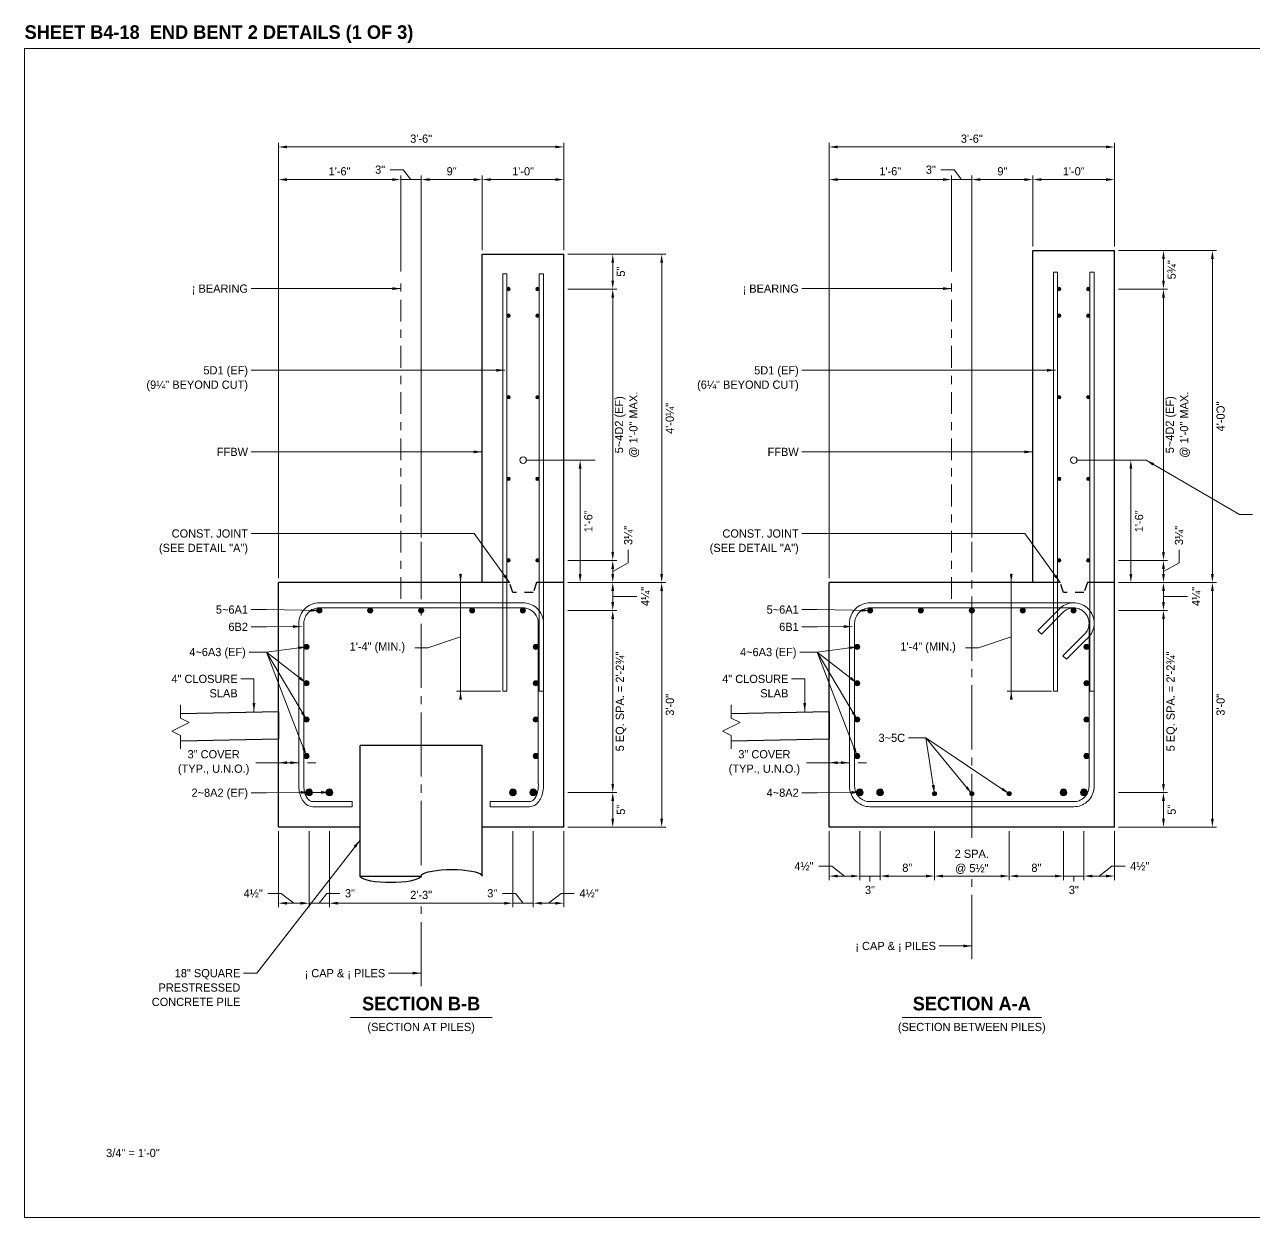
# Model space of a CAD drawing. Extents: x -1 to 861, y -26 to 2.
# Drawn here: x 719 to 734.08, y -13.33 to 1.29 of the extents above; entities that cross this region are included whole.
import ezdxf
from ezdxf.enums import TextEntityAlignment as Align

# ---------------------------------------------------------------- set-up
doc = ezdxf.new("R2010")
doc.units = 21
doc.header["$MEASUREMENT"] = 0
for name, pattern in [('DGN2', [0.12, 0.08, -0.04]), ('DGN4', [0.336, 0.2, -0.053, 0.03, -0.053]), ('DGN7', [0.726, 0.59, -0.053, 0.03, -0.053])]:
    doc.linetypes.add(name, pattern=pattern)
for name, color, linetype, lineweight in [('Border', 7, 'Continuous', 15), ('CL_Major', 1, 'DGN7', 9), ('CL_Minor', 7, 'DGN4', 9), ('Dimension', 7, 'Continuous', 9), ('Leader', 7, 'Continuous', 9), ('PileConc', 3, 'Continuous', 30), ('Rebar', 2, 'Continuous', 15), ('Rebar2', 2, 'Continuous', 15), ('SubStrConc', 3, 'Continuous', 30), ('SubStrConc2', 3, 'Continuous', 30), ('SubStrConc_h', 3, 'DGN2', 30), ('Symbols', 7, 'Continuous', 15), ('TextStructures', 7, 'Continuous', 9)]:
    doc.layers.add(name, color=color, linetype=linetype, lineweight=lineweight)
doc.styles.add('FDOT Bold (Large)', font='FDOTBold.ttf')
doc.styles.add('FDOT Structures', font='FDOT.ttf')
doc.styles.add('FDOT Structures Annotation', font='FDOT.ttf')

msp = doc.modelspace()

# ---------------------------------------------------------------- hatches: boundary and pattern name
at = {"layer": 'Rebar'}
h = msp.add_hatch(color=256, dxfattribs=at)
h.dxf.hatch_style = 1
edge = h.paths.add_edge_path()
edge.add_arc((724.937, -1.95), 0.0208, 0, 360)
h = msp.add_hatch(color=256, dxfattribs=at)
h.dxf.hatch_style = 1
edge = h.paths.add_edge_path()
edge.add_arc((725.291, -1.95), 0.0208, 0, 360)
h = msp.add_hatch(color=256, dxfattribs=at)
h.dxf.hatch_style = 1
edge = h.paths.add_edge_path()
edge.add_arc((731.691, -1.95), 0.0208, 0, 360)
h = msp.add_hatch(color=256, dxfattribs=at)
h.dxf.hatch_style = 1
edge = h.paths.add_edge_path()
edge.add_arc((732.046, -1.95), 0.0208, 0, 360)
h = msp.add_hatch(color=256, dxfattribs=at)
h.dxf.hatch_style = 1
edge = h.paths.add_edge_path()
edge.add_arc((724.937, -2.277), 0.0208, 0, 360)
h = msp.add_hatch(color=256, dxfattribs=at)
h.dxf.hatch_style = 1
edge = h.paths.add_edge_path()
edge.add_arc((725.291, -2.277), 0.0208, 0, 360)
h = msp.add_hatch(color=256, dxfattribs=at)
h.dxf.hatch_style = 1
edge = h.paths.add_edge_path()
edge.add_arc((731.691, -2.277), 0.0208, 0, 360)
h = msp.add_hatch(color=256, dxfattribs=at)
h.dxf.hatch_style = 1
edge = h.paths.add_edge_path()
edge.add_arc((732.046, -2.277), 0.0208, 0, 360)
h = msp.add_hatch(color=256, dxfattribs=at)
h.dxf.hatch_style = 1
edge = h.paths.add_edge_path()
edge.add_arc((724.937, -3.277), 0.0208, 0, 360)
h = msp.add_hatch(color=256, dxfattribs=at)
h.dxf.hatch_style = 1
edge = h.paths.add_edge_path()
edge.add_arc((725.291, -3.277), 0.0208, 0, 360)
h = msp.add_hatch(color=256, dxfattribs=at)
h.dxf.hatch_style = 1
edge = h.paths.add_edge_path()
edge.add_arc((731.691, -3.277), 0.0208, 0, 360)
h = msp.add_hatch(color=256, dxfattribs=at)
h.dxf.hatch_style = 1
edge = h.paths.add_edge_path()
edge.add_arc((732.046, -3.277), 0.0208, 0, 360)
h = msp.add_hatch(color=256, dxfattribs=at)
h.dxf.hatch_style = 1
edge = h.paths.add_edge_path()
edge.add_arc((724.937, -4.277), 0.0208, 0, 360)
h = msp.add_hatch(color=256, dxfattribs=at)
h.dxf.hatch_style = 1
edge = h.paths.add_edge_path()
edge.add_arc((725.291, -4.277), 0.0208, 0, 360)
h = msp.add_hatch(color=256, dxfattribs=at)
h.dxf.hatch_style = 1
edge = h.paths.add_edge_path()
edge.add_arc((731.691, -4.277), 0.0208, 0, 360)
h = msp.add_hatch(color=256, dxfattribs=at)
h.dxf.hatch_style = 1
edge = h.paths.add_edge_path()
edge.add_arc((732.046, -4.277), 0.0208, 0, 360)
h = msp.add_hatch(color=256, dxfattribs=at)
h.dxf.hatch_style = 1
edge = h.paths.add_edge_path()
edge.add_arc((724.937, -5.277), 0.0208, 0, 360)
h = msp.add_hatch(color=256, dxfattribs=at)
h.dxf.hatch_style = 1
edge = h.paths.add_edge_path()
edge.add_arc((725.291, -5.277), 0.0208, 0, 360)
h = msp.add_hatch(color=256, dxfattribs=at)
h.dxf.hatch_style = 1
edge = h.paths.add_edge_path()
edge.add_arc((731.691, -5.277), 0.0208, 0, 360)
h = msp.add_hatch(color=256, dxfattribs=at)
h.dxf.hatch_style = 1
edge = h.paths.add_edge_path()
edge.add_arc((732.046, -5.277), 0.0208, 0, 360)
h = msp.add_hatch(color=256, dxfattribs=at)
h.dxf.hatch_style = 1
edge = h.paths.add_edge_path()
edge.add_arc((722.615, -5.892), 0.0312, 0, 360)
h = msp.add_hatch(color=256, dxfattribs=at)
h.dxf.hatch_style = 1
edge = h.paths.add_edge_path()
edge.add_arc((723.239, -5.892), 0.0312, 0, 360)
h = msp.add_hatch(color=256, dxfattribs=at)
h.dxf.hatch_style = 1
edge = h.paths.add_edge_path()
edge.add_arc((723.864, -5.892), 0.0312, 0, 360)
h = msp.add_hatch(color=256, dxfattribs=at)
h.dxf.hatch_style = 1
edge = h.paths.add_edge_path()
edge.add_arc((724.488, -5.892), 0.0312, 0, 360)
h = msp.add_hatch(color=256, dxfattribs=at)
h.dxf.hatch_style = 1
edge = h.paths.add_edge_path()
edge.add_arc((725.113, -5.892), 0.0312, 0, 360)
h = msp.add_hatch(color=256, dxfattribs=at)
h.dxf.hatch_style = 1
edge = h.paths.add_edge_path()
edge.add_arc((729.37, -5.892), 0.0312, 0, 360)
h = msp.add_hatch(color=256, dxfattribs=at)
h.dxf.hatch_style = 1
edge = h.paths.add_edge_path()
edge.add_arc((729.994, -5.892), 0.0312, 0, 360)
h = msp.add_hatch(color=256, dxfattribs=at)
h.dxf.hatch_style = 1
edge = h.paths.add_edge_path()
edge.add_arc((730.618, -5.892), 0.0312, 0, 360)
h = msp.add_hatch(color=256, dxfattribs=at)
h.dxf.hatch_style = 1
edge = h.paths.add_edge_path()
edge.add_arc((731.243, -5.892), 0.0312, 0, 360)
h = msp.add_hatch(color=256, dxfattribs=at)
h.dxf.hatch_style = 1
edge = h.paths.add_edge_path()
edge.add_arc((731.867, -5.892), 0.0312, 0, 360)
h = msp.add_hatch(color=256, dxfattribs=at)
h.dxf.hatch_style = 1
edge = h.paths.add_edge_path()
edge.add_arc((722.458, -6.338), 0.0312, 0, 360)
h = msp.add_hatch(color=256, dxfattribs=at)
h.dxf.hatch_style = 1
edge = h.paths.add_edge_path()
edge.add_arc((725.269, -6.338), 0.0312, 0, 360)
h = msp.add_hatch(color=256, dxfattribs=at)
h.dxf.hatch_style = 1
edge = h.paths.add_edge_path()
edge.add_arc((729.213, -6.338), 0.0312, 0, 360)
h = msp.add_hatch(color=256, dxfattribs=at)
h.dxf.hatch_style = 1
edge = h.paths.add_edge_path()
edge.add_arc((732.024, -6.338), 0.0312, 0, 360)
h = msp.add_hatch(color=256, dxfattribs=at)
h.dxf.hatch_style = 1
edge = h.paths.add_edge_path()
edge.add_arc((722.458, -6.784), 0.0312, 0, 360)
h = msp.add_hatch(color=256, dxfattribs=at)
h.dxf.hatch_style = 1
edge = h.paths.add_edge_path()
edge.add_arc((725.269, -6.784), 0.0312, 0, 360)
h = msp.add_hatch(color=256, dxfattribs=at)
h.dxf.hatch_style = 1
edge = h.paths.add_edge_path()
edge.add_arc((729.213, -6.784), 0.0312, 0, 360)
h = msp.add_hatch(color=256, dxfattribs=at)
h.dxf.hatch_style = 1
edge = h.paths.add_edge_path()
edge.add_arc((732.024, -6.784), 0.0312, 0, 360)
h = msp.add_hatch(color=256, dxfattribs=at)
h.dxf.hatch_style = 1
edge = h.paths.add_edge_path()
edge.add_arc((722.458, -7.23), 0.0312, 0, 360)
h = msp.add_hatch(color=256, dxfattribs=at)
h.dxf.hatch_style = 1
edge = h.paths.add_edge_path()
edge.add_arc((725.269, -7.23), 0.0312, 0, 360)
h = msp.add_hatch(color=256, dxfattribs=at)
h.dxf.hatch_style = 1
edge = h.paths.add_edge_path()
edge.add_arc((729.213, -7.23), 0.0312, 0, 360)
h = msp.add_hatch(color=256, dxfattribs=at)
h.dxf.hatch_style = 1
edge = h.paths.add_edge_path()
edge.add_arc((732.024, -7.23), 0.0312, 0, 360)
h = msp.add_hatch(color=256, dxfattribs=at)
h.dxf.hatch_style = 1
edge = h.paths.add_edge_path()
edge.add_arc((722.458, -7.676), 0.0312, 0, 360)
h = msp.add_hatch(color=256, dxfattribs=at)
h.dxf.hatch_style = 1
edge = h.paths.add_edge_path()
edge.add_arc((725.269, -7.676), 0.0312, 0, 360)
h = msp.add_hatch(color=256, dxfattribs=at)
h.dxf.hatch_style = 1
edge = h.paths.add_edge_path()
edge.add_arc((729.213, -7.676), 0.0312, 0, 360)
h = msp.add_hatch(color=256, dxfattribs=at)
h.dxf.hatch_style = 1
edge = h.paths.add_edge_path()
edge.add_arc((732.024, -7.676), 0.0312, 0, 360)
h = msp.add_hatch(color=256, dxfattribs=at)
h.dxf.hatch_style = 1
edge = h.paths.add_edge_path()
edge.add_arc((722.489, -8.122), 0.0417, 0, 360)
h = msp.add_hatch(color=256, dxfattribs=at)
h.dxf.hatch_style = 1
edge = h.paths.add_edge_path()
edge.add_arc((722.739, -8.122), 0.0417, 0, 360)
h = msp.add_hatch(color=256, dxfattribs=at)
h.dxf.hatch_style = 1
edge = h.paths.add_edge_path()
edge.add_arc((724.989, -8.122), 0.0417, 0, 360)
h = msp.add_hatch(color=256, dxfattribs=at)
h.dxf.hatch_style = 1
edge = h.paths.add_edge_path()
edge.add_arc((725.239, -8.122), 0.0417, 0, 360)
h = msp.add_hatch(color=256, dxfattribs=at)
h.dxf.hatch_style = 1
edge = h.paths.add_edge_path()
edge.add_arc((729.243, -8.122), 0.0417, 0, 360)
h = msp.add_hatch(color=256, dxfattribs=at)
h.dxf.hatch_style = 1
edge = h.paths.add_edge_path()
edge.add_arc((729.493, -8.122), 0.0417, 0, 360)
h = msp.add_hatch(color=256, dxfattribs=at)
h.dxf.hatch_style = 1
edge = h.paths.add_edge_path()
edge.add_arc((730.16, -8.138), 0.026, 0, 360)
h = msp.add_hatch(color=256, dxfattribs=at)
h.dxf.hatch_style = 1
edge = h.paths.add_edge_path()
edge.add_arc((730.618, -8.138), 0.026, 0, 360)
h = msp.add_hatch(color=256, dxfattribs=at)
h.dxf.hatch_style = 1
edge = h.paths.add_edge_path()
edge.add_arc((731.077, -8.138), 0.026, 0, 360)
h = msp.add_hatch(color=256, dxfattribs=at)
h.dxf.hatch_style = 1
edge = h.paths.add_edge_path()
edge.add_arc((731.743, -8.122), 0.0417, 0, 360)
h = msp.add_hatch(color=256, dxfattribs=at)
h.dxf.hatch_style = 1
edge = h.paths.add_edge_path()
edge.add_arc((731.993, -8.122), 0.0417, 0, 360)

# ---------------------------------------------------------------- linework, layer by layer
at = {"layer": 'CL_Major', "ltscale": 1.333333}
for p, q in [((723.864, -9.014), (723.864, -5.048)), ((730.618, -8.681), (730.618, -5.048)), ((730.618, -10.165), (730.618, -9.188)), ((723.864, -10.499), (723.864, -9.521))]:
    msp.add_line(p, q, dxfattribs=at)
at = {"layer": 'CL_Minor', "ltscale": 1.333333}
for p, q in [((723.613, -5.748), (723.613, -1.785)), ((730.368, -5.748), (730.368, -1.785))]:
    msp.add_line(p, q, dxfattribs=at)
at = {"layer": 'Dimension'}
for p, q in [((722.113, -5.497), (722.113, -0.157)), ((722.218, -0.208), (725.51, -0.208)), ((725.614, -1.473), (725.614, -0.157)), ((728.868, -5.497), (728.868, -0.157)), ((728.972, -0.208), (732.265, -0.208)), ((732.369, -1.428), (732.369, -0.157)), ((722.113, -5.497), (722.113, -0.557)), ((723.613, -1.735), (723.613, -0.557)), ((723.613, -1.735), (723.613, -0.557)), ((723.864, -4.997), (723.864, -0.557)), ((723.864, -4.997), (723.864, -0.557)), ((724.613, -1.473), (724.613, -0.557)), ((724.613, -1.473), (724.613, -0.557)), ((725.614, -1.473), (725.614, -0.557)), ((728.868, -5.497), (728.868, -0.557)), ((730.368, -1.735), (730.368, -0.557)), ((730.368, -1.735), (730.368, -0.557)), ((730.618, -4.997), (730.618, -0.557)), ((730.618, -4.997), (730.618, -0.557)), ((731.368, -1.428), (731.368, -0.557)), ((731.368, -1.428), (731.368, -0.557)), ((732.369, -1.428), (732.369, -0.557)), ((723.613, -0.608), (723.864, -0.608)), ((723.968, -0.608), (724.072, -0.608)), ((723.968, -0.608), (724.509, -0.608)), ((724.718, -0.608), (725.51, -0.608)), ((730.368, -0.608), (730.618, -0.608)), ((730.723, -0.608), (730.827, -0.608)), ((730.723, -0.608), (731.264, -0.608)), ((731.472, -0.608), (732.265, -0.608)), ((732.419, -1.479), (733.019, -1.479)), ((732.419, -1.479), (733.619, -1.479)), ((725.664, -1.524), (726.264, -1.524)), ((725.664, -1.524), (726.864, -1.524)), ((726.214, -1.846), (726.214, -1.628)), ((726.814, -5.444), (726.814, -1.628)), ((732.969, -1.846), (732.969, -1.583)), ((733.569, -5.444), (733.569, -1.583)), ((725.664, -1.95), (726.264, -1.95)), ((725.664, -1.95), (726.264, -1.95)), ((732.419, -1.95), (733.019, -1.95)), ((732.419, -1.95), (733.019, -1.95)), ((725.814, -5.444), (725.814, -4.152)), ((732.569, -5.444), (732.569, -4.152)), ((725.664, -5.277), (726.264, -5.277)), ((725.664, -5.277), (726.264, -5.277)), ((732.419, -5.277), (733.019, -5.277)), ((732.419, -5.277), (733.019, -5.277)), ((726.214, -5.444), (726.214, -5.381)), ((732.969, -5.444), (732.969, -5.381)), ((724.347, -5.444), (724.347, -6.985)), ((725.664, -5.548), (725.864, -5.548)), ((725.664, -5.548), (726.264, -5.548)), ((725.664, -5.548), (726.264, -5.548)), ((731.102, -5.444), (731.102, -6.985)), ((732.419, -5.548), (732.619, -5.548)), ((732.419, -5.548), (733.019, -5.548)), ((732.419, -5.548), (733.019, -5.548)), ((726.214, -5.788), (726.214, -5.652)), ((726.814, -8.444), (726.814, -5.652)), ((732.969, -5.788), (732.969, -5.652)), ((733.569, -8.444), (733.569, -5.652)), ((725.664, -5.892), (726.264, -5.892)), ((725.664, -5.892), (726.264, -5.892)), ((726.214, -8.018), (726.214, -5.996)), ((732.419, -5.892), (733.019, -5.892)), ((732.419, -5.892), (733.019, -5.892)), ((732.969, -8.018), (732.969, -5.996)), ((724.839, -6.881), (724.296, -6.881)), ((731.594, -6.881), (731.051, -6.881)), ((722.009, -7.758), (721.905, -7.758)), ((722.364, -7.758), (722.113, -7.758)), ((722.468, -7.758), (722.572, -7.758)), ((728.764, -7.758), (728.66, -7.758)), ((729.118, -7.758), (728.868, -7.758)), ((729.223, -7.758), (729.327, -7.758)), ((725.664, -8.122), (726.264, -8.122)), ((725.664, -8.122), (726.264, -8.122)), ((732.419, -8.122), (733.019, -8.122)), ((732.419, -8.122), (733.019, -8.122)), ((726.214, -8.444), (726.214, -8.226)), ((732.969, -8.444), (732.969, -8.226)), ((725.664, -8.548), (726.264, -8.548)), ((725.664, -8.548), (726.864, -8.548)), ((732.419, -8.548), (733.019, -8.548)), ((732.419, -8.548), (733.619, -8.548)), ((722.113, -8.598), (722.113, -9.531)), ((722.489, -8.598), (722.489, -9.531)), ((722.489, -8.598), (722.489, -9.531)), ((722.739, -8.598), (722.739, -9.531)), ((722.739, -8.598), (722.739, -9.531)), ((724.989, -8.598), (724.989, -9.531)), ((724.989, -8.598), (724.989, -9.531)), ((725.239, -8.598), (725.239, -9.531)), ((725.239, -8.598), (725.239, -9.531)), ((725.614, -8.598), (725.614, -9.531)), ((728.868, -8.598), (728.868, -9.198)), ((730.16, -8.598), (730.16, -9.198)), ((730.16, -8.598), (730.16, -9.198)), ((731.077, -8.598), (731.077, -9.198)), ((731.077, -8.598), (731.077, -9.198)), ((732.369, -8.598), (732.369, -9.198)), ((728.972, -9.148), (729.139, -9.148)), ((729.139, -9.148), (729.035, -9.148)), ((729.244, -9.148), (729.494, -9.148)), ((729.598, -9.148), (729.702, -9.148)), ((729.598, -9.148), (730.056, -9.148)), ((731.181, -9.148), (731.639, -9.148)), ((731.744, -9.148), (731.994, -9.148)), ((732.098, -9.148), (732.202, -9.148)), ((732.098, -9.148), (732.265, -9.148)), ((722.218, -9.481), (722.384, -9.481)), ((722.384, -9.481), (722.28, -9.481)), ((722.489, -9.481), (722.739, -9.481)), ((724.989, -9.481), (725.239, -9.481)), ((725.343, -9.481), (725.447, -9.481)), ((725.343, -9.481), (725.51, -9.481))]:
    msp.add_line(p, q, dxfattribs=at)
for points in [[(723.786, -6.348), (723.946, -6.348), (724.347, -6.214)], [(730.541, -6.348), (730.701, -6.348), (731.102, -6.214)]]:
    msp.add_lwpolyline(points, dxfattribs=at)
for points in [[(722.218, -0.225), (722.113, -0.208), (722.218, -0.191)], [(725.51, -0.191), (725.614, -0.208), (725.51, -0.225)], [(728.972, -0.225), (728.868, -0.208), (728.972, -0.191)], [(732.265, -0.191), (732.369, -0.208), (732.265, -0.225)], [(722.218, -0.625), (722.113, -0.608), (722.218, -0.591)], [(723.509, -0.591), (723.613, -0.608), (723.509, -0.625)], [(723.509, -0.591), (723.613, -0.608), (723.509, -0.625)], [(723.968, -0.625), (723.864, -0.608), (723.968, -0.591)], [(723.968, -0.625), (723.864, -0.608), (723.968, -0.591)], [(724.509, -0.591), (724.613, -0.608), (724.509, -0.625)], [(724.718, -0.625), (724.613, -0.608), (724.718, -0.591)], [(725.51, -0.591), (725.614, -0.608), (725.51, -0.625)], [(728.972, -0.625), (728.868, -0.608), (728.972, -0.591)], [(730.264, -0.591), (730.368, -0.608), (730.264, -0.625)], [(730.264, -0.591), (730.368, -0.608), (730.264, -0.625)], [(730.723, -0.625), (730.618, -0.608), (730.723, -0.591)], [(730.723, -0.625), (730.618, -0.608), (730.723, -0.591)], [(731.264, -0.591), (731.368, -0.608), (731.264, -0.625)], [(731.472, -0.625), (731.368, -0.608), (731.472, -0.591)], [(732.265, -0.591), (732.369, -0.608), (732.265, -0.625)], [(733.552, -1.583), (733.569, -1.479), (733.586, -1.583)], [(726.797, -1.628), (726.814, -1.524), (726.831, -1.628)], [(726.197, -2.054), (726.214, -1.95), (726.231, -2.054)], [(732.952, -2.054), (732.969, -1.95), (732.986, -2.054)], [(725.797, -4.152), (725.814, -4.048), (725.831, -4.152)], [(732.552, -4.152), (732.569, -4.048), (732.586, -4.152)], [(726.231, -5.173), (726.214, -5.277), (726.197, -5.173)], [(726.197, -5.381), (726.214, -5.277), (726.231, -5.381)], [(732.986, -5.173), (732.969, -5.277), (732.952, -5.173)], [(732.952, -5.381), (732.969, -5.277), (732.986, -5.381)], [(724.364, -5.444), (724.347, -5.548), (724.33, -5.444)], [(725.831, -5.444), (725.814, -5.548), (725.797, -5.444)], [(726.231, -5.444), (726.214, -5.548), (726.197, -5.444)], [(726.197, -5.652), (726.214, -5.548), (726.231, -5.652)], [(726.831, -5.444), (726.814, -5.548), (726.797, -5.444)], [(726.797, -5.652), (726.814, -5.548), (726.831, -5.652)], [(731.119, -5.444), (731.102, -5.548), (731.085, -5.444)], [(732.586, -5.444), (732.569, -5.548), (732.552, -5.444)], [(732.986, -5.444), (732.969, -5.548), (732.952, -5.444)], [(732.952, -5.652), (732.969, -5.548), (732.986, -5.652)], [(733.586, -5.444), (733.569, -5.548), (733.552, -5.444)], [(733.552, -5.652), (733.569, -5.548), (733.586, -5.652)], [(726.231, -5.788), (726.214, -5.892), (726.197, -5.788)], [(732.986, -5.788), (732.969, -5.892), (732.952, -5.788)], [(726.197, -5.996), (726.214, -5.892), (726.231, -5.996)], [(732.952, -5.996), (732.969, -5.892), (732.986, -5.996)], [(724.33, -6.985), (724.347, -6.881), (724.364, -6.985)], [(731.085, -6.985), (731.102, -6.881), (731.119, -6.985)], [(722.218, -7.775), (722.113, -7.758), (722.218, -7.741)], [(722.259, -7.741), (722.364, -7.758), (722.259, -7.775)], [(728.972, -7.775), (728.868, -7.758), (728.972, -7.741)], [(729.014, -7.741), (729.118, -7.758), (729.014, -7.775)], [(726.231, -8.018), (726.214, -8.122), (726.197, -8.018)], [(732.986, -8.018), (732.969, -8.122), (732.952, -8.018)], [(726.831, -8.444), (726.814, -8.548), (726.797, -8.444)], [(733.586, -8.444), (733.569, -8.548), (733.552, -8.444)], [(728.972, -9.165), (728.868, -9.148), (728.972, -9.131)], [(729.139, -9.131), (729.244, -9.148), (729.139, -9.165)], [(729.139, -9.131), (729.244, -9.148), (729.139, -9.165)], [(729.598, -9.165), (729.494, -9.148), (729.598, -9.131)], [(729.598, -9.165), (729.494, -9.148), (729.598, -9.131)], [(730.056, -9.131), (730.16, -9.148), (730.056, -9.165)], [(730.264, -9.165), (730.16, -9.148), (730.264, -9.131)], [(730.973, -9.131), (731.077, -9.148), (730.973, -9.165)], [(731.181, -9.165), (731.077, -9.148), (731.181, -9.131)], [(731.639, -9.131), (731.744, -9.148), (731.639, -9.165)], [(731.639, -9.131), (731.744, -9.148), (731.639, -9.165)], [(732.098, -9.165), (731.994, -9.148), (732.098, -9.131)], [(732.098, -9.165), (731.994, -9.148), (732.098, -9.131)], [(732.265, -9.131), (732.369, -9.148), (732.265, -9.165)], [(722.218, -9.498), (722.113, -9.481), (722.218, -9.464)], [(722.384, -9.464), (722.489, -9.481), (722.384, -9.498)], [(722.384, -9.464), (722.489, -9.481), (722.384, -9.498)], [(722.843, -9.498), (722.739, -9.481), (722.843, -9.464)], [(722.843, -9.498), (722.739, -9.481), (722.843, -9.464)], [(724.884, -9.464), (724.989, -9.481), (724.884, -9.498)], [(724.884, -9.464), (724.989, -9.481), (724.884, -9.498)], [(725.343, -9.498), (725.239, -9.481), (725.343, -9.464)], [(725.343, -9.498), (725.239, -9.481), (725.343, -9.464)], [(725.51, -9.464), (725.614, -9.481), (725.51, -9.498)]]:
    msp.add_solid(points, dxfattribs=at)
at = {"layer": 'Leader'}
for p, q in [((721.967, -6.401), (721.753, -6.401)), ((722.458, -6.338), (721.967, -6.401)), ((722.458, -7.676), (721.967, -6.401)), ((722.458, -7.23), (721.967, -6.401)), ((722.458, -6.784), (721.967, -6.401)), ((728.722, -6.401), (728.508, -6.401)), ((729.213, -6.338), (728.722, -6.401)), ((729.213, -7.676), (728.722, -6.401)), ((729.213, -7.23), (728.722, -6.401)), ((729.213, -6.784), (728.722, -6.401)), ((730.053, -7.453), (729.84, -7.453)), ((730.16, -8.138), (730.053, -7.453)), ((730.618, -8.138), (730.053, -7.453)), ((731.077, -8.138), (730.053, -7.453)), ((722.489, -8.122), (722.739, -8.122))]:
    msp.add_line(p, q, dxfattribs=at)
for points in [[(723.613, -1.945), (721.967, -1.945), (721.78, -1.945)], [(730.368, -1.945), (728.722, -1.945), (728.535, -1.945)], [(724.89, -2.946), (721.967, -2.946), (721.78, -2.946)], [(731.645, -2.946), (728.722, -2.946), (728.535, -2.946)], [(724.613, -3.947), (721.967, -3.947), (721.78, -3.947)], [(731.368, -3.947), (728.722, -3.947), (728.535, -3.947)], [(732.755, -4.048), (733.902, -4.714), (734.062, -4.714)], [(724.947, -5.548), (724.513, -4.948), (721.78, -4.948)], [(731.702, -5.548), (731.268, -4.948), (728.535, -4.948)], [(722.615, -5.892), (721.967, -5.88), (721.78, -5.88)], [(729.37, -5.892), (728.722, -5.88), (728.535, -5.88)], [(722.395, -6.088), (721.967, -6.092), (721.78, -6.092)], [(729.15, -6.088), (728.722, -6.092), (728.535, -6.092)], [(721.813, -7.13), (721.813, -6.73), (721.653, -6.73)], [(728.568, -7.13), (728.568, -6.73), (728.408, -6.73)], [(722.489, -8.122), (721.967, -8.126), (721.78, -8.126)], [(729.243, -8.122), (728.722, -8.126), (728.535, -8.126)], [(730.618, -10.005), (730.218, -10.005)], [(723.864, -10.339), (723.464, -10.339)]]:
    msp.add_lwpolyline(points, dxfattribs=at)
for points in [[(723.613, -1.945), (723.509, -1.963), (723.509, -1.928)], [(730.368, -1.945), (730.264, -1.963), (730.264, -1.928)], [(724.89, -2.946), (724.786, -2.963), (724.786, -2.929)], [(731.645, -2.946), (731.54, -2.963), (731.54, -2.929)], [(724.613, -3.947), (724.509, -3.964), (724.509, -3.93)], [(731.368, -3.947), (731.264, -3.964), (731.264, -3.93)], [(732.755, -4.048), (732.854, -4.085), (732.836, -4.115)], [(724.947, -5.548), (724.872, -5.474), (724.9, -5.453)], [(731.702, -5.548), (731.627, -5.474), (731.655, -5.453)], [(722.615, -5.892), (722.51, -5.907), (722.511, -5.873)], [(729.37, -5.892), (729.265, -5.907), (729.266, -5.873)], [(722.395, -6.088), (722.291, -6.106), (722.291, -6.072)], [(729.15, -6.088), (729.046, -6.106), (729.045, -6.072)], [(722.458, -6.338), (722.357, -6.368), (722.352, -6.334)], [(729.213, -6.338), (729.112, -6.368), (729.107, -6.334)], [(722.458, -6.784), (722.365, -6.734), (722.386, -6.706)], [(729.213, -6.784), (729.12, -6.734), (729.141, -6.706)], [(721.813, -7.13), (721.796, -7.026), (721.831, -7.026)], [(728.568, -7.13), (728.551, -7.026), (728.586, -7.026)], [(722.458, -7.23), (722.39, -7.149), (722.42, -7.132)], [(729.213, -7.23), (729.145, -7.149), (729.175, -7.132)], [(722.458, -7.676), (722.404, -7.585), (722.437, -7.573)], [(729.213, -7.676), (729.159, -7.585), (729.191, -7.573)], [(722.489, -8.122), (722.385, -8.14), (722.384, -8.105)], [(722.739, -8.122), (722.635, -8.139), (722.635, -8.105)], [(729.243, -8.122), (729.139, -8.14), (729.139, -8.105)], [(730.16, -8.138), (730.127, -8.037), (730.161, -8.032)], [(730.618, -8.138), (730.539, -8.068), (730.566, -8.046)], [(731.077, -8.138), (730.981, -8.094), (731, -8.065)], [(723.114, -8.708), (723.063, -8.801), (723.036, -8.779)], [(730.618, -10.005), (730.514, -10.023), (730.514, -9.988)], [(723.864, -10.339), (723.759, -10.356), (723.759, -10.321)]]:
    msp.add_solid(points, dxfattribs=at)
at = {"layer": 'PileConc'}
for points in [[(723.114, -8.548), (723.114, -7.548)], [(724.614, -7.548), (723.114, -7.548)], [(723.114, -9.148), (723.114, -7.548)], [(724.614, -7.548), (723.114, -7.548)], [(724.614, -8.548), (724.614, -7.548)], [(724.614, -9.148), (724.614, -7.548)], [(723.114, -9.148), (723.114, -8.548)], [(723.864, -9.148), (723.858, -9.162), (723.841, -9.175), (723.813, -9.188), (723.776, -9.199), (723.73, -9.209), (723.676, -9.217), (723.617, -9.223), (723.554, -9.227), (723.489, -9.228), (723.424, -9.227), (723.36, -9.223), (723.301, -9.217), (723.248, -9.209), (723.201, -9.199), (723.164, -9.188), (723.136, -9.175), (723.119, -9.162), (723.114, -9.148), (723.864, -9.148), (723.869, -9.134), (723.886, -9.12), (723.914, -9.108), (723.951, -9.096), (723.998, -9.086), (724.051, -9.078), (724.11, -9.073), (724.174, -9.069), (724.239, -9.068), (724.304, -9.069), (724.367, -9.073), (724.426, -9.078), (724.48, -9.086), (724.526, -9.096), (724.563, -9.108), (724.591, -9.12), (724.608, -9.134), (724.614, -9.148)]]:
    msp.add_lwpolyline(points, dxfattribs=at)
at = {"layer": 'Rebar'}
for p, q in [((724.864, -1.764), (724.916, -1.764)), ((725.312, -1.764), (725.364, -1.764)), ((731.618, -1.744), (731.671, -1.744)), ((732.066, -1.744), (732.118, -1.744)), ((731.427, -6.136), (731.471, -6.18)), ((731.78, -6.49), (731.736, -6.446)), ((724.864, -6.881), (724.916, -6.881)), ((725.312, -6.881), (725.364, -6.881)), ((731.618, -6.881), (731.671, -6.881)), ((732.066, -6.881), (732.118, -6.881)), ((723.018, -8.235), (723.018, -8.298)), ((724.71, -8.235), (724.71, -8.298))]:
    msp.add_line(p, q, dxfattribs=at)
for points in [[(724.864, -6.881), (724.864, -1.764)], [(724.916, -6.881), (724.916, -1.764)], [(725.312, -6.881), (725.312, -1.764)], [(725.364, -6.881), (725.364, -1.764)], [(731.618, -6.881), (731.618, -1.744)], [(731.671, -6.881), (731.671, -1.744)], [(732.066, -6.881), (732.066, -1.744)], [(732.118, -6.881), (732.118, -1.744)], [(724.71, -8.298), (725.193, -8.298), (725.208, -8.297), (725.224, -8.293), (725.24, -8.288), (725.255, -8.281), (725.27, -8.271), (725.283, -8.261), (725.295, -8.248), (725.307, -8.234), (725.317, -8.219), (725.327, -8.203), (725.335, -8.186), (725.343, -8.168), (725.349, -8.149), (725.354, -8.13), (725.358, -8.11), (725.361, -8.089), (725.363, -8.069), (725.363, -8.079), (725.364, -8.079), (725.364, -6.047), (725.363, -6.026), (725.36, -6.004), (725.355, -5.983), (725.349, -5.962), (725.34, -5.942), (725.33, -5.923), (725.318, -5.904), (725.305, -5.887), (725.29, -5.871), (725.274, -5.856), (725.257, -5.843), (725.239, -5.831), (725.219, -5.821), (725.199, -5.813), (725.178, -5.806), (725.157, -5.802), (725.135, -5.799), (725.114, -5.798), (722.613, -5.798), (722.592, -5.799), (722.57, -5.802), (722.549, -5.806), (722.528, -5.813), (722.508, -5.821), (722.489, -5.831), (722.47, -5.843), (722.453, -5.856), (722.437, -5.871), (722.422, -5.887), (722.409, -5.904), (722.397, -5.923), (722.387, -5.942), (722.379, -5.962), (722.372, -5.983), (722.367, -6.004), (722.365, -6.026), (722.364, -6.047), (722.364, -8.048), (722.364, -8.069), (722.366, -8.089), (722.369, -8.11), (722.373, -8.13), (722.378, -8.149), (722.384, -8.168), (722.392, -8.186), (722.4, -8.203), (722.41, -8.219), (722.42, -8.234), (722.432, -8.248), (722.444, -8.261), (722.458, -8.271), (722.472, -8.281), (722.487, -8.288), (722.503, -8.293), (722.519, -8.297), (722.534, -8.298), (723.018, -8.298)], [(724.71, -8.235), (725.191, -8.235), (725.2, -8.235), (725.208, -8.233), (725.216, -8.23), (725.224, -8.226), (725.233, -8.221), (725.241, -8.214), (725.249, -8.206), (725.257, -8.196), (725.265, -8.186), (725.272, -8.174), (725.278, -8.16), (725.284, -8.146), (725.289, -8.131), (725.293, -8.115), (725.297, -8.099), (725.299, -8.082), (725.301, -8.065), (725.302, -8.017), (725.301, -8.017), (725.301, -6.048), (725.3, -6.031), (725.298, -6.015), (725.295, -5.999), (725.29, -5.984), (725.284, -5.969), (725.276, -5.954), (725.267, -5.94), (725.257, -5.927), (725.246, -5.915), (725.234, -5.904), (725.221, -5.894), (725.207, -5.885), (725.193, -5.878), (725.178, -5.872), (725.162, -5.867), (725.146, -5.863), (725.13, -5.861), (725.113, -5.86), (722.614, -5.86), (722.597, -5.861), (722.581, -5.863), (722.565, -5.867), (722.55, -5.872), (722.534, -5.878), (722.52, -5.885), (722.506, -5.894), (722.493, -5.904), (722.481, -5.915), (722.47, -5.927), (722.46, -5.94), (722.451, -5.954), (722.444, -5.969), (722.437, -5.984), (722.433, -5.999), (722.429, -6.015), (722.427, -6.031), (722.426, -6.048), (722.426, -8.047), (722.427, -8.065), (722.428, -8.082), (722.43, -8.099), (722.434, -8.115), (722.438, -8.131), (722.443, -8.146), (722.449, -8.16), (722.455, -8.174), (722.462, -8.186), (722.47, -8.196), (722.478, -8.206), (722.486, -8.214), (722.494, -8.221), (722.503, -8.226), (722.511, -8.23), (722.519, -8.233), (722.527, -8.235), (722.537, -8.235), (723.018, -8.235)], [(731.427, -6.136), (731.692, -5.87), (731.708, -5.856), (731.725, -5.843), (731.744, -5.831), (731.763, -5.821), (731.783, -5.813), (731.804, -5.806), (731.825, -5.801), (731.847, -5.798), (731.869, -5.797), (731.89, -5.798), (731.912, -5.801), (731.933, -5.806), (731.954, -5.813), (731.974, -5.821), (731.994, -5.831), (732.012, -5.843), (732.029, -5.856), (732.045, -5.871), (732.06, -5.887), (732.073, -5.904), (732.085, -5.922), (732.095, -5.942), (732.103, -5.962), (732.11, -5.983), (732.115, -6.004), (732.118, -6.026), (732.118, -6.047), (732.118, -8.048), (732.118, -8.07), (732.115, -8.091), (732.11, -8.112), (732.103, -8.133), (732.095, -8.153), (732.085, -8.173), (732.073, -8.191), (732.06, -8.208), (732.045, -8.225), (732.029, -8.239), (732.012, -8.253), (731.994, -8.264), (731.974, -8.274), (731.954, -8.283), (731.933, -8.289), (731.912, -8.294), (731.89, -8.297), (731.869, -8.298), (729.368, -8.298), (729.347, -8.297), (729.325, -8.294), (729.304, -8.289), (729.283, -8.283), (729.263, -8.274), (729.243, -8.264), (729.225, -8.253), (729.208, -8.239), (729.192, -8.225), (729.177, -8.208), (729.164, -8.191), (729.152, -8.173), (729.142, -8.153), (729.134, -8.133), (729.127, -8.112), (729.122, -8.091), (729.119, -8.07), (729.118, -8.048), (729.118, -6.047), (729.119, -6.026), (729.122, -6.004), (729.127, -5.983), (729.134, -5.962), (729.142, -5.942), (729.152, -5.923), (729.164, -5.904), (729.177, -5.887), (729.192, -5.871), (729.208, -5.856), (729.225, -5.843), (729.243, -5.831), (729.263, -5.821), (729.283, -5.813), (729.304, -5.806), (729.325, -5.802), (729.347, -5.799), (729.368, -5.798), (731.869, -5.798), (731.891, -5.799), (731.912, -5.802), (731.933, -5.806), (731.954, -5.813), (731.974, -5.821), (731.994, -5.831), (732.012, -5.843), (732.029, -5.856), (732.046, -5.871), (732.06, -5.887), (732.074, -5.904), (732.085, -5.923), (732.095, -5.942), (732.104, -5.962), (732.11, -5.983), (732.115, -6.004), (732.118, -6.026), (732.119, -6.048), (732.118, -6.069), (732.115, -6.091), (732.11, -6.112), (732.104, -6.133), (732.095, -6.153), (732.085, -6.173), (732.074, -6.191), (732.06, -6.208), (732.023, -6.248), (732.022, -6.247), (731.78, -6.49)], [(731.471, -6.18), (731.736, -5.915), (731.748, -5.904), (731.761, -5.894), (731.775, -5.885), (731.789, -5.878), (731.805, -5.871), (731.82, -5.866), (731.836, -5.863), (731.852, -5.861), (731.869, -5.86), (731.885, -5.861), (731.901, -5.863), (731.917, -5.866), (731.933, -5.871), (731.948, -5.878), (731.962, -5.885), (731.976, -5.894), (731.989, -5.904), (732.001, -5.915), (732.012, -5.927), (732.022, -5.94), (732.031, -5.954), (732.038, -5.968), (732.045, -5.983), (732.05, -5.999), (732.053, -6.015), (732.055, -6.031), (732.056, -6.048), (732.056, -8.047), (732.055, -8.064), (732.053, -8.08), (732.05, -8.096), (732.045, -8.112), (732.038, -8.127), (732.031, -8.142), (732.022, -8.155), (732.012, -8.168), (732.001, -8.18), (731.989, -8.191), (731.976, -8.201), (731.962, -8.21), (731.948, -8.218), (731.933, -8.224), (731.917, -8.229), (731.901, -8.232), (731.885, -8.235), (731.868, -8.235), (729.369, -8.235), (729.352, -8.235), (729.336, -8.232), (729.32, -8.229), (729.304, -8.224), (729.289, -8.218), (729.275, -8.21), (729.261, -8.201), (729.248, -8.191), (729.236, -8.18), (729.225, -8.168), (729.215, -8.155), (729.206, -8.142), (729.199, -8.127), (729.192, -8.112), (729.187, -8.096), (729.184, -8.08), (729.182, -8.064), (729.181, -8.047), (729.181, -6.048), (729.182, -6.031), (729.184, -6.015), (729.187, -5.999), (729.192, -5.984), (729.199, -5.969), (729.206, -5.954), (729.215, -5.94), (729.225, -5.927), (729.236, -5.915), (729.248, -5.904), (729.261, -5.894), (729.275, -5.885), (729.289, -5.878), (729.304, -5.872), (729.32, -5.867), (729.336, -5.863), (729.352, -5.861), (729.369, -5.86), (731.868, -5.86), (731.885, -5.861), (731.901, -5.863), (731.917, -5.867), (731.933, -5.872), (731.948, -5.878), (731.962, -5.885), (731.976, -5.894), (731.989, -5.904), (732.001, -5.915), (732.012, -5.927), (732.022, -5.94), (732.031, -5.954), (732.039, -5.968), (732.045, -5.984), (732.05, -5.999), (732.053, -6.015), (732.055, -6.031), (732.056, -6.048), (732.055, -6.064), (732.053, -6.08), (732.05, -6.096), (732.045, -6.112), (732.039, -6.127), (732.031, -6.141), (732.022, -6.155), (732.012, -6.168), (732.023, -6.156), (732.024, -6.157), (731.736, -6.446)]]:
    msp.add_lwpolyline(points, dxfattribs=at)
for centre, radius in [((724.937, -1.95), 0.0208), ((725.291, -1.95), 0.0208), ((731.691, -1.95), 0.0208), ((732.046, -1.95), 0.0208), ((724.937, -2.277), 0.0208), ((725.291, -2.277), 0.0208), ((731.691, -2.277), 0.0208), ((732.046, -2.277), 0.0208), ((724.937, -3.277), 0.0208), ((725.291, -3.277), 0.0208), ((731.691, -3.277), 0.0208), ((732.046, -3.277), 0.0208), ((724.937, -4.277), 0.0208), ((725.291, -4.277), 0.0208), ((731.691, -4.277), 0.0208), ((732.046, -4.277), 0.0208), ((724.937, -5.277), 0.0208), ((725.291, -5.277), 0.0208), ((731.691, -5.277), 0.0208), ((732.046, -5.277), 0.0208), ((722.615, -5.892), 0.0312), ((723.239, -5.892), 0.0312), ((723.864, -5.892), 0.0312), ((724.488, -5.892), 0.0312), ((725.113, -5.892), 0.0312), ((729.37, -5.892), 0.0312), ((729.994, -5.892), 0.0312), ((730.618, -5.892), 0.0312), ((731.243, -5.892), 0.0312), ((731.867, -5.892), 0.0312), ((722.458, -6.338), 0.0312), ((725.269, -6.338), 0.0312), ((729.213, -6.338), 0.0312), ((732.024, -6.338), 0.0312), ((722.458, -6.784), 0.0312), ((725.269, -6.784), 0.0312), ((729.213, -6.784), 0.0312), ((732.024, -6.784), 0.0312), ((722.458, -7.23), 0.0312), ((725.269, -7.23), 0.0312), ((729.213, -7.23), 0.0312), ((732.024, -7.23), 0.0312), ((722.458, -7.676), 0.0312), ((725.269, -7.676), 0.0312), ((729.213, -7.676), 0.0312), ((732.024, -7.676), 0.0312), ((722.489, -8.122), 0.0417), ((722.739, -8.122), 0.0417), ((724.989, -8.122), 0.0417), ((725.239, -8.122), 0.0417), ((729.243, -8.122), 0.0417), ((729.493, -8.122), 0.0417), ((730.16, -8.138), 0.026), ((730.618, -8.138), 0.026), ((731.077, -8.138), 0.026), ((731.743, -8.122), 0.0417), ((731.993, -8.122), 0.0417)]:
    msp.add_circle(centre, radius, dxfattribs=at)
at = {"layer": 'Rebar2'}
for p, q in [((726, -4.048), (725.154, -4.048)), ((732.755, -4.048), (731.908, -4.048))]:
    msp.add_line(p, q, dxfattribs=at)
for centre in [(725.114, -4.048), (731.868, -4.048)]:
    msp.add_circle(centre, 0.04, dxfattribs=at)
at = {"layer": 'SubStrConc'}
for points in [[(731.368, -5.548), (731.368, -1.479)], [(731.368, -1.479), (731.368, -1.479)], [(731.368, -1.504), (731.368, -1.479)], [(731.368, -1.479), (732.368, -1.479)], [(731.368, -1.479), (732.368, -1.479)], [(731.368, -1.479), (732.368, -1.479)], [(731.368, -1.479), (731.368, -1.479)], [(731.368, -1.504), (731.368, -1.479)], [(731.368, -1.479), (732.368, -1.479)], [(731.368, -5.548), (731.368, -1.504)], [(731.368, -1.504), (731.368, -1.504)], [(732.368, -5.548), (732.368, -1.479)], [(732.368, -1.479), (732.368, -1.479)], [(732.368, -1.479), (732.368, -1.479)], [(724.614, -5.548), (724.614, -1.524)], [(724.614, -5.548), (724.614, -1.524)], [(724.614, -1.524), (725.614, -1.524)], [(724.614, -1.524), (725.614, -1.524)], [(725.614, -5.548), (725.614, -1.524)], [(722.114, -5.548), (722.114, -5.548)], [(722.114, -7.13), (722.114, -5.548)], [(722.114, -8.548), (722.114, -5.548)], [(722.114, -5.548), (722.114, -5.548)], [(724.947, -5.548), (722.114, -5.548)], [(724.947, -5.548), (724.614, -5.548)], [(725.614, -5.548), (725.28, -5.548)], [(725.614, -5.548), (725.28, -5.548)], [(725.614, -8.548), (725.614, -5.548)], [(728.868, -5.548), (728.868, -5.548)], [(728.868, -7.13), (728.868, -5.548)], [(728.868, -8.548), (728.868, -5.548)], [(728.868, -5.548), (728.868, -5.548)], [(731.702, -5.548), (728.868, -5.548)], [(731.702, -5.548), (731.368, -5.548)], [(732.368, -5.548), (732.035, -5.548)], [(732.368, -5.548), (732.035, -5.548)], [(732.368, -8.548), (732.368, -5.548)], [(722.114, -8.548), (722.114, -7.464)], [(728.868, -8.548), (728.868, -7.464)], [(722.114, -8.548), (722.114, -8.548)], [(722.114, -8.548), (722.114, -8.548)], [(723.114, -8.548), (722.114, -8.548)], [(725.614, -8.548), (724.614, -8.548)], [(728.868, -8.548), (728.868, -8.548)], [(728.868, -8.548), (728.868, -8.548)], [(732.368, -8.548), (728.868, -8.548)]]:
    msp.add_lwpolyline(points, dxfattribs=at)
at = {"layer": 'SubStrConc2'}
for points in [[(720.913, -7.154), (722.114, -7.13)], [(722.114, -7.13), (722.114, -7.464)], [(727.668, -7.154), (728.868, -7.13)], [(728.868, -7.13), (728.868, -7.464)], [(720.913, -7.488), (722.114, -7.464)], [(727.668, -7.488), (728.868, -7.464)]]:
    msp.add_lwpolyline(points, dxfattribs=at)
at = {"layer": 'SubStrConc_h', "ltscale": 1.333333}
for points in [[(725.28, -5.548), (725.239, -5.673), (724.989, -5.673), (724.947, -5.548)], [(732.035, -5.548), (731.994, -5.673), (731.744, -5.673), (731.702, -5.548)]]:
    msp.add_lwpolyline(points, dxfattribs=at)
at = {"layer": 'Symbols'}
for points in [[(720.913, -7.586), (720.913, -7.425), (720.807, -7.372), (721.02, -7.265), (720.913, -7.212), (720.913, -7.05)], [(727.668, -7.586), (727.668, -7.425), (727.562, -7.372), (727.775, -7.265), (727.668, -7.212), (727.668, -7.05)]]:
    msp.add_lwpolyline(points, dxfattribs=at)
at = {"layer": 'TextStructures'}
for p, q in [((722.994, -10.882), (724.733, -10.882)), ((729.765, -10.882), (731.472, -10.882))]:
    msp.add_line(p, q, dxfattribs=at)

# ---------------------------------------------------------------- texts
at = {"layer": 'Border', "style": 'FDOT Bold (Large)'}
msp.add_text('SHEET B4-18  END BENT 2 DETAILS (1 OF 3)', height=0.16667, dxfattribs=at).set_placement((719, 1.067), align=Align.BOTTOM_LEFT)
at = {"layer": 'Border', "style": 'FDOT Structures'}
msp.add_text('3/4" = 1\'-0"', height=0.1008, dxfattribs=at).set_placement((720, -12.493), align=Align.TOP_LEFT)
at = {"layer": 'Dimension', "char_height": 0.1008, "attachment_point": 5, "line_spacing_factor": 1.05, "style": 'FDOT Structures Annotation', "bg_fill": 3, "box_fill_scale": 1.1, "bg_fill_color": 0}
for s, insert in [('3"', (723.361, -0.487)), ('3"', (730.116, -0.487)), ('4½"', (728.559, -9.027)), ('4½"', (732.678, -9.027)), ('4½"', (721.804, -9.36)), ('4½"', (725.924, -9.36)), ('3"', (729.369, -9.319)), ('3"', (731.869, -9.319))]:
    msp.add_mtext(s, dxfattribs=dict(at, insert=insert))
at = {"layer": 'Dimension', "char_height": 0.1008, "attachment_point": 5, "rotation": 90, "line_spacing_factor": 1.05, "style": 'FDOT Structures Annotation', "bg_fill": 3, "box_fill_scale": 1.1, "bg_fill_color": 0}
for s, insert in [('5~4D2 (EF)\\P@ 1\'-0" MAX.', (726.389, -3.614)), ('3¼"', (726.405, -4.972)), ('3¼"', (733.16, -4.972)), ('4¼"', (726.614, -5.72)), ('4¼"', (733.369, -5.72))]:
    msp.add_mtext(s, dxfattribs=dict(at, insert=insert))
at = {"layer": 'TextStructures', "style": 'FDOT Structures'}
for s, p in [('¡ BEARING', (721.74, -1.945)), ('¡ BEARING', (728.495, -1.945)), ('FFBW', (721.74, -3.947)), ('FFBW', (728.495, -3.947)), ('5~6A1', (721.74, -5.88)), ('5~6A1', (728.495, -5.88)), ('6B2', (721.74, -6.092)), ('6B1', (728.495, -6.092)), ('4~6A3 (EF)', (721.713, -6.401)), ('4~6A3 (EF)', (728.468, -6.401)), ('3~5C', (729.8, -7.453)), ('2~8A2 (EF)', (721.74, -8.126)), ('4~8A2', (728.495, -8.126)), ('¡ CAP & ¡ PILES', (730.178, -10.005)), ('¡ CAP & ¡ PILES', (723.423, -10.339))]:
    msp.add_text(s, height=0.1008, dxfattribs=at).set_placement(p, align=Align.MIDDLE_RIGHT)
at = {"layer": 'TextStructures'}
for s, height, style, p in [('SECTION B-B', 0.16667, 'FDOT Bold (Large)', (723.864, -10.845)), ('SECTION A-A', 0.16667, 'FDOT Bold (Large)', (730.618, -10.845)), ('(SECTION AT PILES)', 0.1008, 'FDOT Structures', (723.864, -11.079)), ('(SECTION BETWEEN PILES)', 0.1008, 'FDOT Structures', (730.618, -11.079))]:
    msp.add_text(s, height=height, dxfattribs=dict(at, style=style)).set_placement(p, align=Align.BOTTOM_CENTER)
at = {"layer": 'TextStructures', "char_height": 0.1008, "attachment_point": 3, "line_spacing_factor": 1.05, "style": 'FDOT Structures'}
for s, insert in [('5D1 (EF)\\P(9¼" BEYOND CUT)', (721.74, -2.896)), ('5D1 (EF)\\P(6¼" BEYOND CUT)', (728.495, -2.896)), ('CONST. JOINT\\P(SEE DETAIL "A")', (721.74, -4.897)), ('CONST. JOINT\\P(SEE DETAIL "A")', (728.495, -4.897)), ('4" CLOSURE\\PSLAB', (721.613, -6.68)), ('4" CLOSURE\\PSLAB', (728.368, -6.68)), ('18" SQUARE\\PPRESTRESSED\\PCONCRETE PILE', (721.646, -10.288))]:
    msp.add_mtext(s, dxfattribs=dict(at, insert=insert))

# ---------------------------------------------------------------- next in the draw order: linework, layer by layer
at = {"layer": 'Dimension'}
for p, q in [((722.218, -0.608), (723.509, -0.608)), ((723.509, -0.608), (723.405, -0.608)), ((728.972, -0.608), (730.264, -0.608)), ((730.264, -0.608), (730.16, -0.608)), ((726.214, -5.173), (726.214, -2.054)), ((725.664, -5.548), (726.864, -5.548)), ((725.664, -5.548), (726.864, -5.548)), ((732.419, -5.548), (733.619, -5.548)), ((732.419, -5.548), (733.619, -5.548)), ((729.244, -8.598), (729.244, -9.198)), ((729.244, -8.598), (729.244, -9.198)), ((729.494, -8.598), (729.494, -9.198)), ((729.494, -8.598), (729.494, -9.198)), ((731.744, -8.598), (731.744, -9.198)), ((731.744, -8.598), (731.744, -9.198)), ((731.994, -8.598), (731.994, -9.198)), ((731.994, -8.598), (731.994, -9.198))]:
    msp.add_line(p, q, dxfattribs=at)
for points in [[(723.485, -0.487), (723.645, -0.487), (723.738, -0.608)], [(730.24, -0.487), (730.4, -0.487), (730.493, -0.608)], [(726.405, -5.148), (726.405, -5.308), (726.214, -5.412)], [(733.16, -5.148), (733.16, -5.308), (732.969, -5.412)], [(726.508, -5.72), (726.214, -5.72)], [(733.263, -5.72), (732.969, -5.72)], [(728.74, -9.027), (728.9, -9.027), (729.056, -9.148)], [(732.497, -9.027), (732.337, -9.027), (732.181, -9.148)], [(729.369, -9.213), (729.369, -9.148)], [(731.869, -9.213), (731.869, -9.148)], [(721.985, -9.36), (722.145, -9.36), (722.301, -9.481)], [(725.742, -9.36), (725.582, -9.36), (725.426, -9.481)]]:
    msp.add_lwpolyline(points, dxfattribs=at)

# ---------------------------------------------------------------- next in the draw order: texts
at = {"layer": 'Dimension', "insert": (733.144, -3.614), "char_height": 0.1008, "attachment_point": 5, "rotation": 90, "line_spacing_factor": 1.05, "style": 'FDOT Structures Annotation', "bg_fill": 3, "box_fill_scale": 1.1, "bg_fill_color": 0}
msp.add_mtext('5~4D2 (EF)\\P@ 1\'-0" MAX.', dxfattribs=at)
at = {"layer": 'Dimension', "char_height": 0.1008, "attachment_point": 5, "line_spacing_factor": 1.05, "style": 'FDOT Structures Annotation', "bg_fill": 3, "box_fill_scale": 1.1, "bg_fill_color": 0}
for s, insert in [('1\'-4" (MIN.)', (723.327, -6.348)), ('1\'-4" (MIN.)', (730.082, -6.348)), ('3" COVER\\P(TYP., U.N.O.)', (721.319, -7.758)), ('3" COVER\\P(TYP., U.N.O.)', (728.074, -7.758)), ('2 SPA.\\P@ 5½"', (730.618, -8.973)), ('3"', (722.991, -9.36)), ('3"', (724.736, -9.36))]:
    msp.add_mtext(s, dxfattribs=dict(at, insert=insert))

# ---------------------------------------------------------------- next in the draw order: linework, layer by layer
at = {"layer": 'Border'}
msp.add_lwpolyline([(719, -13.333), (746.476, -13.333), (746.476, 1), (719, 1)], close=True, dxfattribs=at)
at = {"layer": 'Dimension'}
for p, q in [((732.969, -5.173), (732.969, -2.054)), ((730.264, -9.148), (730.973, -9.148)), ((722.843, -9.481), (722.947, -9.481)), ((722.843, -9.481), (724.884, -9.481)), ((724.884, -9.481), (724.78, -9.481))]:
    msp.add_line(p, q, dxfattribs=at)
for points in [[(721.835, -7.758), (722.239, -7.758)], [(728.59, -7.758), (728.993, -7.758)], [(722.867, -9.36), (722.707, -9.36), (722.614, -9.481)], [(724.86, -9.36), (725.02, -9.36), (725.114, -9.481)]]:
    msp.add_lwpolyline(points, dxfattribs=at)
at = {"layer": 'Leader'}
msp.add_lwpolyline([(723.114, -8.708), (721.847, -10.339), (721.687, -10.339)], dxfattribs=at)

# ---------------------------------------------------------------- next in the draw order: texts
at = {"layer": 'Dimension', "char_height": 0.1008, "attachment_point": 5, "style": 'FDOT Structures Annotation', "bg_fill": 3, "box_fill_scale": 1.1, "bg_fill_color": 1}
for s, insert in [('3\'-6"', (723.864, -0.107)), ('3\'-6"', (730.618, -0.107)), ('1\'-6"', (722.863, -0.507)), ('9"', (724.238, -0.507)), ('1\'-0"', (725.114, -0.507)), ('1\'-6"', (729.618, -0.507)), ('9"', (730.993, -0.507)), ('1\'-0"', (731.868, -0.507)), ('8"', (729.827, -9.047)), ('8"', (731.41, -9.047)), ('2\'-3"', (723.864, -9.38))]:
    msp.add_mtext(s, dxfattribs=dict(at, insert=insert))
at = {"layer": 'Dimension', "char_height": 0.1008, "attachment_point": 5, "rotation": 90, "style": 'FDOT Structures Annotation', "bg_fill": 3, "box_fill_scale": 1.1, "bg_fill_color": 1}
for s, insert in [('5¾"', (733.07, -1.714)), ('5"', (726.315, -1.737)), ('4\'-0¼"', (726.915, -3.536)), ('4\'-0Ɔ"', (733.67, -3.513)), ('1\'-6"', (725.915, -4.798)), ('1\'-6"', (732.67, -4.798)), ('5 EQ. SPA. = 2\'-2¾"', (726.315, -7.007)), ('5 EQ. SPA. = 2\'-2¾"', (733.07, -7.007)), ('3\'-0"', (726.915, -7.048)), ('3\'-0"', (733.67, -7.048)), ('5"', (726.315, -8.335)), ('5"', (733.07, -8.335))]:
    msp.add_mtext(s, dxfattribs=dict(at, insert=insert))

# ---------------------------------------------------------------- next in the draw order: linework, layer by layer
at = {"layer": 'Dimension'}
msp.add_line((731.639, -9.148), (731.535, -9.148), dxfattribs=at)
for points in [[(732.952, -1.583), (732.969, -1.479), (732.986, -1.583)], [(726.197, -1.628), (726.214, -1.524), (726.231, -1.628)], [(726.231, -1.846), (726.214, -1.95), (726.197, -1.846)], [(732.986, -1.846), (732.969, -1.95), (732.952, -1.846)], [(726.197, -8.226), (726.214, -8.122), (726.231, -8.226)], [(732.952, -8.226), (732.969, -8.122), (732.986, -8.226)], [(726.231, -8.444), (726.214, -8.548), (726.197, -8.444)], [(732.986, -8.444), (732.969, -8.548), (732.952, -8.444)]]:
    msp.add_solid(points, dxfattribs=at)

doc.saveas('drawing.dxf')
